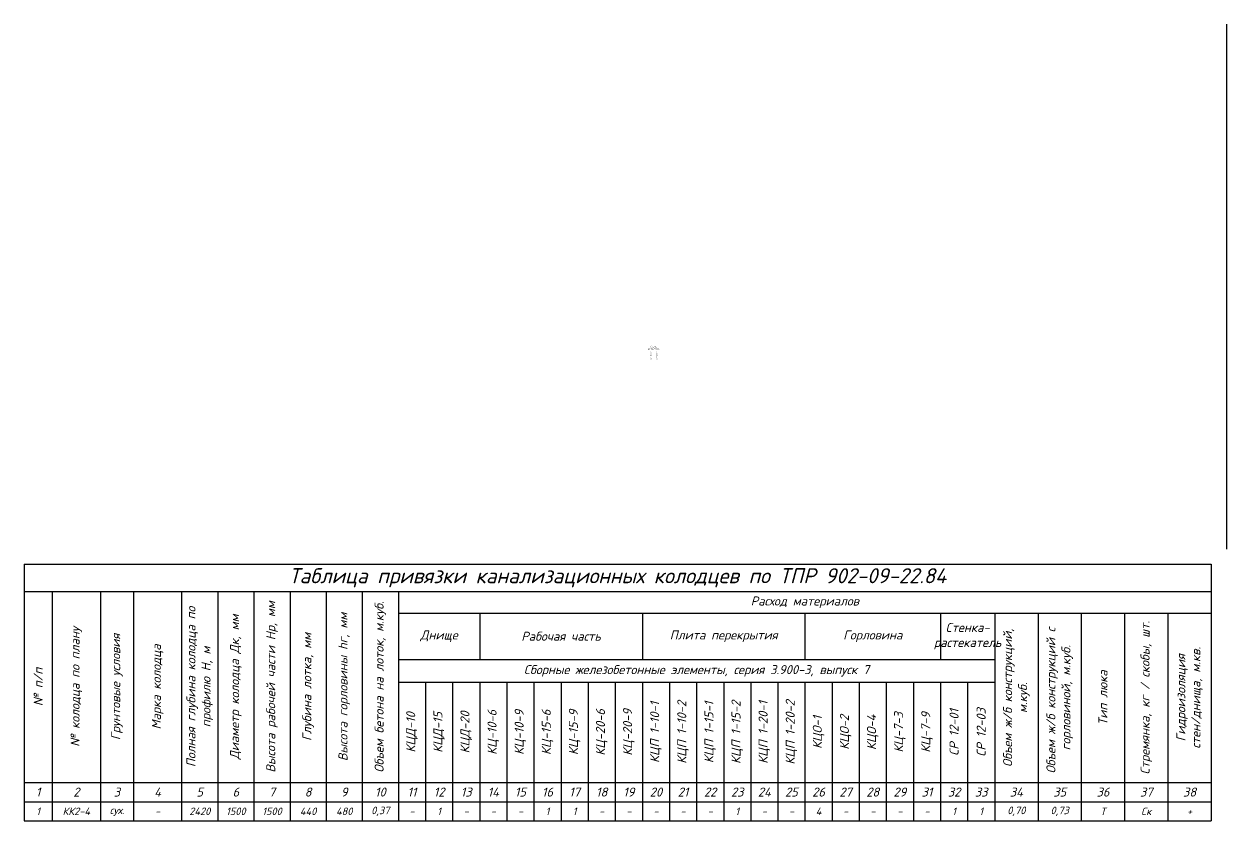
# Model space of a CAD drawing. Header units: millimetres. Extents: x 41756989 to 44740435, y 21258419 to 23626306.
# Drawn here: x 42540555 to 42740555, y 22095551 to 22228037 of the extents above; entities that cross this region are included whole.
import ezdxf

# ---------------------------------------------------------------- set-up
doc = ezdxf.new("R2010")
doc.units = ezdxf.units.MM
doc.styles.add('note', font='isocpeur.ttf', dxfattribs={"width": 0.9, "oblique": 15})
doc.styles.get("Standard").update_dxf_attribs({"font": 'isocpeui.ttf'})

# ---------------------------------------------------------------- blocks, each defined once
blk = doc.blocks.new('*T99')
at = {"color": 0, "linetype": 'ByBlock', "lineweight": -2, "transparency": 16777216}
for p, q in [((0, 0), (197388, 0)), ((0, 0), (0, -42695)), ((197388, 0), (197388, -42695)), ((0, -4533), (197388, -4533)), ((4685, -4533), (4685, -42695)), ((12692, -4533), (12692, -42695)), ((18198, -4533), (18198, -42695)), ((26205, -4533), (26205, -42695)), ((32211, -4533), (32211, -42695)), ((38218, -4533), (38218, -42695)), ((44224, -4533), (44224, -42695)), ((50231, -4533), (50231, -42695)), ((56237, -4533), (56237, -42695)), ((62244, -4533), (62244, -42695)), ((62244, -8133), (197388, -8133)), ((75764, -8133), (75764, -15833)), ((102803, -8133), (102803, -15833)), ((129842, -8133), (129842, -15833)), ((152375, -8133), (152375, -15833)), ((161388, -8133), (161388, -42695)), ((168588, -8133), (168588, -42695)), ((175788, -8133), (175788, -42695)), ((182988, -8133), (182988, -42695)), ((190188, -8133), (190188, -42695)), ((62244, -15833), (161388, -15833)), ((62244, -19649), (161388, -19649)), ((66751, -19649), (66751, -42695)), ((71257, -19649), (71257, -42695)), ((75764, -19649), (75764, -42695)), ((80270, -19649), (80270, -42695)), ((84777, -19649), (84777, -42695)), ((89283, -19649), (89283, -42695)), ((93790, -19649), (93790, -42695)), ((98296, -19649), (98296, -42695)), ((102803, -19649), (102803, -42695)), ((107310, -19649), (107310, -42695)), ((111816, -19649), (111816, -42695)), ((116323, -19649), (116323, -42695)), ((120829, -19649), (120829, -42695)), ((125336, -19649), (125336, -42695)), ((129842, -19649), (129842, -42695)), ((134349, -19649), (134349, -42695)), ((138856, -19649), (138856, -42695)), ((143362, -19649), (143362, -42695)), ((147869, -19649), (147869, -42695)), ((152375, -19649), (152375, -42695)), ((156882, -19649), (156882, -42695)), ((0, -36295), (197388, -36295)), ((0, -39495), (197388, -39495)), ((0, -42695), (197388, -42695))]:
    blk.add_line(p, q, dxfattribs=at)
at = {"color": 0, "transparency": 16777216, "attachment_point": 5}
for s, insert, char_height, width in [('Таблица привязки канализационных колодцев по ТПР 902-09-22.84', (98694, -2267), 2500, 196188.36), ('Расход материалов', (129816, -6333), 1500, 133944.35), ('Стенка- растекатель', (156882, -11983), 1500, 7813.12), ('Днище', (69004, -11983), 1500, 12319.68), ('Рабочая часть', (89283, -11983), 1500, 25839.37), ('Плита перекрытия', (116323, -11983), 1500, 25839.37), ('Горловина', (141109, -11983), 1500, 21332.81), ('Сборные железобетонные элементы, серия 3.900-3, выпуск 7', (111816, -17741), 1500, 97944.35), ('1', (2342, -37895), 1500, 3484.96), ('2', (8688, -37895), 1500, 6806.56), ('3', (15445, -37895), 1500, 4306.56), ('4', (22201, -37895), 1500, 6806.56), ('5', (29208, -37895), 1500, 4806.56), ('6', (35214, -37895), 1500, 4806.56), ('7', (41221, -37895), 1500, 4806.56), ('8', (47228, -37895), 1500, 4806.56), ('9', (53234, -37895), 1500, 4806.56), ('10', (59241, -37895), 1500, 4806.56), ('11', (64497, -37895), 1500, 3306.56), ('12', (69004, -37895), 1500, 3306.56), ('13', (73510, -37895), 1500, 3306.56), ('14', (78017, -37895), 1500, 3306.56), ('15', (82524, -37895), 1500, 3306.56), ('16', (87030, -37895), 1500, 3306.56), ('17', (91537, -37895), 1500, 3306.56), ('18', (96043, -37895), 1500, 3306.56), ('19', (100550, -37895), 1500, 3306.56), ('20', (105056, -37895), 1500, 3306.56), ('21', (109563, -37895), 1500, 3306.56), ('22', (114069, -37895), 1500, 3306.56), ('23', (118576, -37895), 1500, 3306.56), ('24', (123083, -37895), 1500, 3306.56), ('25', (127589, -37895), 1500, 3306.56), ('26', (132096, -37895), 1500, 3306.56), ('27', (136602, -37895), 1500, 3306.56), ('28', (141109, -37895), 1500, 3306.56), ('29', (145615, -37895), 1500, 3306.56), ('31', (150122, -37895), 1500, 3306.56), ('32', (154629, -37895), 1500, 3306.56), ('33', (159135, -37895), 1500, 3306.56), ('34', (164988, -37895), 1500, 6000), ('35', (172188, -37895), 1500, 6000), ('36', (179388, -37895), 1500, 6000), ('37', (186588, -37895), 1500, 6000), ('38', (193788, -37895), 1500, 6000), ('1', (2342, -41095), 1250, 3484.96), ('КК2-4', (8688, -41095), 1250, 6806.56), ('сух.', (15445, -41095), 1250, 4306.56), ('-', (22201, -41095), 1250, 6806.56), ('2420', (29208, -41095), 1250, 4806.56), ('1500', (35214, -41095), 1250, 4806.56), ('1500', (41221, -41095), 1250, 4806.56), ('440', (47228, -41095), 1250, 4806.56), ('480', (53234, -41095), 1250, 4806.56), ('0,37', (59241, -41095), 1250, 4806.56), ('-', (64497, -41095), 1250, 3306.56), ('1', (69004, -41095), 1250, 3306.56), ('-', (73510, -41095), 1250, 3306.56), ('-', (78017, -41095), 1250, 3306.56), ('-', (82524, -41095), 1250, 3306.56), ('1', (87030, -41095), 1250, 3306.56), ('1', (91537, -41095), 1250, 3306.56), ('-', (96043, -41095), 1250, 3306.56), ('-', (100550, -41095), 1250, 3306.56), ('-', (105056, -41095), 1250, 3306.56), ('-', (109563, -41095), 1250, 3306.56), ('-', (114069, -41095), 1250, 3306.56), ('1', (118576, -41095), 1250, 3306.56), ('-', (123083, -41095), 1250, 3306.56), ('-', (127589, -41095), 1250, 3306.56), ('4', (132096, -41095), 1250, 3306.56), ('-', (136602, -41095), 1250, 3306.56), ('-', (141109, -41095), 1250, 3306.56), ('-', (145615, -41095), 1250, 3306.56), ('-', (150122, -41095), 1250, 3306.56), ('1', (154629, -41095), 1250, 3306.56), ('1', (159135, -41095), 1250, 3306.56), ('0,70', (164988, -41095), 1250, 6000), ('0,73', (172188, -41095), 1250, 6000), ('Т', (179388, -41095), 1250, 6000), ('Ск', (186588, -41095), 1250, 6000), ('+', (193788, -41095), 1250, 6000)]:
    blk.add_mtext(s, dxfattribs=dict(at, insert=insert, char_height=char_height, width=width))
at = {"color": 0, "transparency": 16777216, "char_height": 1500, "attachment_point": 5, "rotation": 90}
for s, insert, width in [('Полная глубина колодца по профилю Н, м', (29208, -20414), 30561.95), ('Высота рабочей части Нр, мм', (41221, -20414), 30561.95), ('Высота горловины hг, мм', (53234, -20414), 30561.95), ('Объем бетона на лоток, м.куб.', (59241, -20414), 30561.95), ('Диаметр колодца Дк, мм', (35214, -20414), 30561.95), ('Стремянка, кг / скобы, шт.', (186588, -22214), 26961.95), ('№ колодца по плану', (8688, -20414), 30561.95), ('Грунтовые условия', (15445, -20414), 30561.95), ('Глубина лотка, мм', (47228, -20414), 30561.95), ('Объем ж/б конструкций, м.куб.', (164988, -22214), 26961.95), ('Объем ж/б конструкций с  горловиной, м.куб.', (172188, -22214), 26961.95), ('Марка колодца', (22201, -20414), 30561.95), ('Гидроизоляция стен/днища, м.кв.', (193788, -22214), 26961.95), ('№ п/п', (2342, -20414), 30561.95), ('Тип люка', (179388, -22214), 26961.95), ('КЦ-20-9', (100550, -27972), 15446.32), ('КЦП 1-10-1', (105056, -27972), 15446.32), ('КЦП 1-10-2', (109563, -27972), 15446.32), ('КЦП 1-15-1', (114069, -27972), 15446.32), ('КЦП 1-15-2', (118576, -27972), 15446.32), ('КЦП 1-20-1', (123083, -27972), 15446.32), ('КЦП 1-20-2', (127589, -27972), 15446.32), ('{\\C256;СР 12-01}', (154629, -27972), 15446.32), ('{\\C256;СР 12-03}', (159135, -27972), 15446.32), ('КЦД-10', (64497, -27972), 15446.32), ('КЦД-15', (69004, -27972), 15446.32), ('КЦД-20', (73510, -27972), 15446.32), ('КЦ-10-6', (78017, -27972), 15446.32), ('КЦ-10-9', (82524, -27972), 15446.32), ('КЦ-15-6', (87030, -27972), 15446.32), ('КЦ-15-9', (91537, -27972), 15446.32), ('КЦ-20-6', (96043, -27972), 15446.32), ('КЦО-1', (132096, -27972), 15446.32), ('КЦО-2', (136602, -27972), 15446.32), ('КЦО-4', (141109, -27972), 15446.32), ('КЦ-7-3', (145615, -27972), 15446.32), ('КЦ-7-9', (150122, -27972), 15446.32)]:
    blk.add_mtext(s, dxfattribs=dict(at, insert=insert, width=width))

msp = doc.modelspace()

# ---------------------------------------------------------------- linework, layer by layer
msp.add_line((42740554.995, 22140746.499), (42740554.995, 22228036.627))

# ---------------------------------------------------------------- block references
msp.add_blockref('*T99', (42540554.995, 22138246.499))

# ---------------------------------------------------------------- texts
at = {"linetype": 'ByBlock', "style": 'note', "oblique": 15, "width": 0.9}
for s, p in [('растекатель', (42644267.357, 22173881.897)), ('Стенка ', (42644711.11, 22174306.509))]:
    msp.add_text(s, height=240, dxfattribs=at).set_placement(p)
for s, p in [('CР-10-01', (42644842.272, 22172271.452)), ('CР-10-02', (42645842.272, 22172271.452))]:
    msp.add_text(s, height=220, rotation=90, dxfattribs=at).set_placement(p)

doc.saveas('drawing.dxf')
